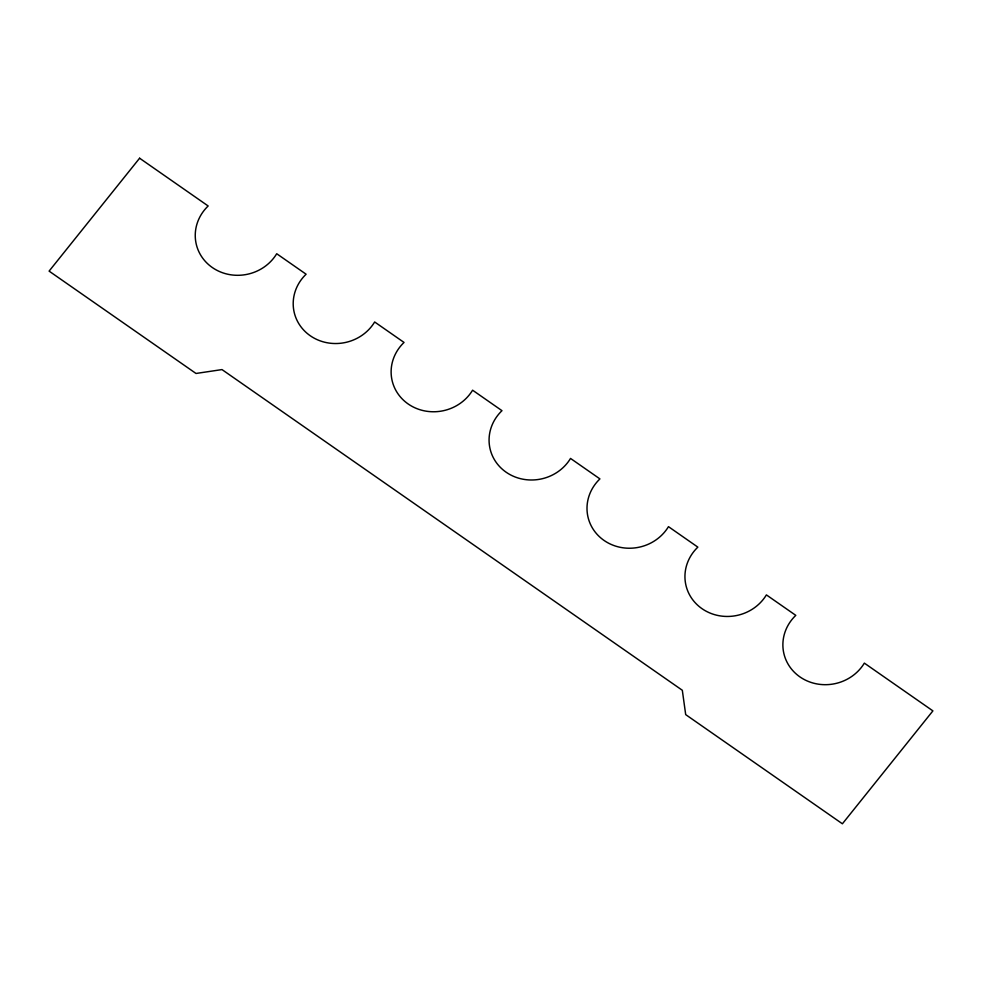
<?xml version="1.0" encoding="UTF-8"?>
<svg xmlns="http://www.w3.org/2000/svg" width="982" height="982" viewBox="0 0 982 982"><rect width="100%" height="100%" fill="white"/><g stroke="black" fill="none" stroke-linecap="round" stroke-linejoin="round"><path stroke-width="1.47" d="M139.604 158.212L49.1 271.118L196.007 373.467L222.006 369.588L682.318 690.272L685.694 714.614L842.396 823.788L932.9 710.882L864.344 663.12A43.785 40.9 -12.5 0 1 799.9 676.88A43.785 40.9 -12.5 0 1 795.788 615.358L766.402 594.896A43.785 40.9 -12.5 0 1 701.958 608.644A43.785 40.9 -12.5 0 1 697.846 547.134L668.472 526.659A43.785 40.9 -12.5 0 1 604.016 540.419A43.785 40.9 -12.5 0 1 599.916 478.897L570.53 458.434A43.785 40.9 -12.5 0 1 506.086 472.182A43.785 40.9 -12.5 0 1 501.974 410.672L472.588 390.198A43.785 40.9 -12.5 0 1 408.144 403.958A43.785 40.9 -12.5 0 1 404.032 342.436L374.658 321.973A43.785 40.9 -12.5 0 1 310.214 335.721A43.785 40.9 -12.5 0 1 306.102 274.211L276.715 253.737A43.785 40.9 -12.5 0 1 212.272 267.497A43.785 40.9 -12.5 0 1 208.159 205.975L139.604 158.212"/></g></svg>
